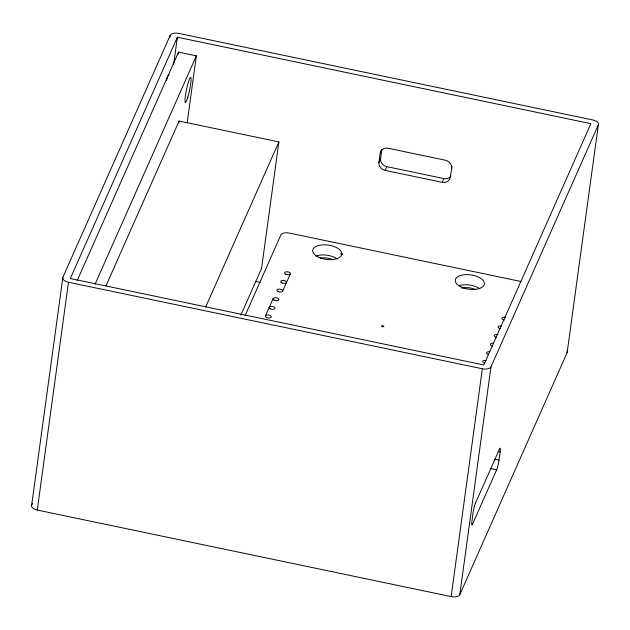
<?xml version="1.0" encoding="UTF-8"?>
<svg xmlns="http://www.w3.org/2000/svg" width="630" height="630" viewBox="0 0 630 630"><rect width="100%" height="100%" fill="white"/><g stroke="black" fill="none" stroke-linecap="round" stroke-linejoin="round"><path stroke-width="0.94" d="M31.658 505.166L62.866 277.342L170.21 35.327A7.34 3.615 7.8 0 1 178.849 33.414L592.728 119.944A7.34 3.615 7.8 0 1 598.342 124.835L567.134 352.658L459.79 594.673A7.34 3.615 7.8 0 1 451.151 596.586L37.272 510.056A7.34 3.615 7.8 0 1 31.658 505.166L32.453 503.362M37.272 510.056L68.481 282.24A7.34 3.615 7.8 0 1 62.866 277.342M169.942 37.272L170.21 35.327M173.644 64.41L177.369 37.209L590.877 123.661L483.832 364.975L70.332 278.523L177.369 37.209M178.266 54.062L178.534 52.117L196.355 55.842L187.157 123.015M178.81 122.992L179.077 121.047L278.885 141.915L261.552 268.482L240.865 315.11M378.906 162.587L380.205 153.098L381.875 149.341L380.575 158.839L378.906 162.587A7.34 6.324 23.9 0 0 385.174 170.407L442.205 182.33A7.34 6.324 23.9 0 0 450.198 177.495L450.867 175.99M450.198 177.495L452.167 166.501M451.151 596.586L482.352 368.763A7.34 3.615 7.8 0 0 490.99 366.849L598.342 124.835M459.79 594.673L490.99 366.849M77.222 280.523L178.534 52.117M95.043 284.256L196.355 55.842M105.887 286.051L179.077 121.047M205.695 306.912L278.885 141.915M245.054 315.724L280.87 234.966A7.245 3.567 7.8 0 1 289.406 233.076L520.931 281.484M265.466 315.906L273.136 298.612M282.673 291.155L290.343 273.861M385.174 170.407L386.836 166.659A7.34 6.324 23.9 0 1 380.575 158.839M442.205 182.33L443.874 178.581A7.34 6.324 23.9 0 0 450.67 176.479M475.406 503.315L499.503 448.985A7.276 0.89 -78.2 0 1 500.11 451.986M472.555 524.136L496.653 469.799A7.276 0.89 -78.2 0 0 498.991 460.152M386.836 166.659L443.874 178.581M340.838 253.654L342.744 254.048M340.854 254.252L342.775 254.654M255.481 281.374L260.277 282.374M68.481 282.24L482.352 368.763M498.291 451.584L500.118 451.97L498.999 460.128L494.432 459.175M490.25 468.46L496.653 469.799M461.845 288.241A11.009 5.418 7.8 0 1 475.65 289.682M320.174 258.19A11.009 5.418 7.8 0 1 333.057 259.875M166.501 80.278A11.009 1.347 -78.2 0 1 169.171 75.112M472.547 524.168A7.276 0.89 -78.2 0 1 471.941 521.128L473.051 512.985A7.276 0.89 -78.2 0 1 475.406 503.276M567.031 350.926A7.34 3.615 7.8 0 1 567.134 352.658M451.505 168.005A7.34 6.324 23.9 0 0 445.237 160.185L388.206 148.263A7.34 6.324 23.9 0 0 380.205 153.098M315.945 255.993A14.679 7.229 7.8 0 1 337.192 258.954M458.53 285.807A14.679 7.229 7.8 0 1 479.784 288.768M484.824 363.25A2.937 1.449 7.8 0 1 482.769 361.336A2.937 1.449 7.8 0 1 486.029 360.533M488.659 354.603A2.937 1.449 7.8 0 1 486.604 352.69A2.937 1.449 7.8 0 1 489.864 351.886M492.88 346.035A2.937 1.449 7.8 0 1 490.408 344.137A2.937 1.449 7.8 0 1 493.699 343.24M496.527 337.349A2.937 1.449 7.8 0 1 494.298 335.349A2.937 1.449 7.8 0 1 497.92 334.672M500.551 328.742A2.937 1.449 7.8 0 1 498.109 326.75A2.937 1.449 7.8 0 1 501.756 326.025M504.394 320.095A2.937 1.449 7.8 0 1 501.945 318.103A2.937 1.449 7.8 0 1 505.599 317.378M319.064 257.41A14.679 7.229 7.8 0 0 341.775 254.252A14.679 7.229 7.8 0 0 320.883 245.023A14.679 7.229 7.8 0 0 319.064 257.41M461.648 287.217A14.679 7.229 7.8 0 0 484.36 284.067A14.679 7.229 7.8 0 0 463.467 274.837A14.679 7.229 7.8 0 0 461.648 287.217M382.095 326.639A1.118 0.551 7.8 0 0 383.827 326.403A1.118 0.551 7.8 0 0 382.237 325.694A1.118 0.551 7.8 0 0 382.095 326.639M285.863 274.302A2.937 1.449 7.8 0 0 290.399 273.672A2.937 1.449 7.8 0 0 286.225 271.821A2.937 1.449 7.8 0 0 285.863 274.302M282.027 282.949A2.937 1.449 7.8 0 0 286.563 282.319A2.937 1.449 7.8 0 0 282.39 280.468A2.937 1.449 7.8 0 0 282.027 282.949M278.184 291.595A2.937 1.449 7.8 0 0 282.728 290.966A2.937 1.449 7.8 0 0 278.555 289.115A2.937 1.449 7.8 0 0 278.184 291.595M274.349 300.242A2.937 1.449 7.8 0 0 278.893 299.612A2.937 1.449 7.8 0 0 274.719 297.762A2.937 1.449 7.8 0 0 274.349 300.242M270.514 308.889A2.937 1.449 7.8 0 0 275.058 308.259A2.937 1.449 7.8 0 0 270.884 306.408A2.937 1.449 7.8 0 0 270.514 308.889M266.679 317.536A2.937 1.449 7.8 0 0 271.223 316.906A2.937 1.449 7.8 0 0 267.041 315.055A2.937 1.449 7.8 0 0 266.679 317.536M187.882 97.099A12.844 1.575 -78.2 0 0 190.756 77.372A12.844 1.575 -78.2 0 0 185.488 95.24A12.844 1.575 -78.2 0 0 187.882 97.099"/></g></svg>
